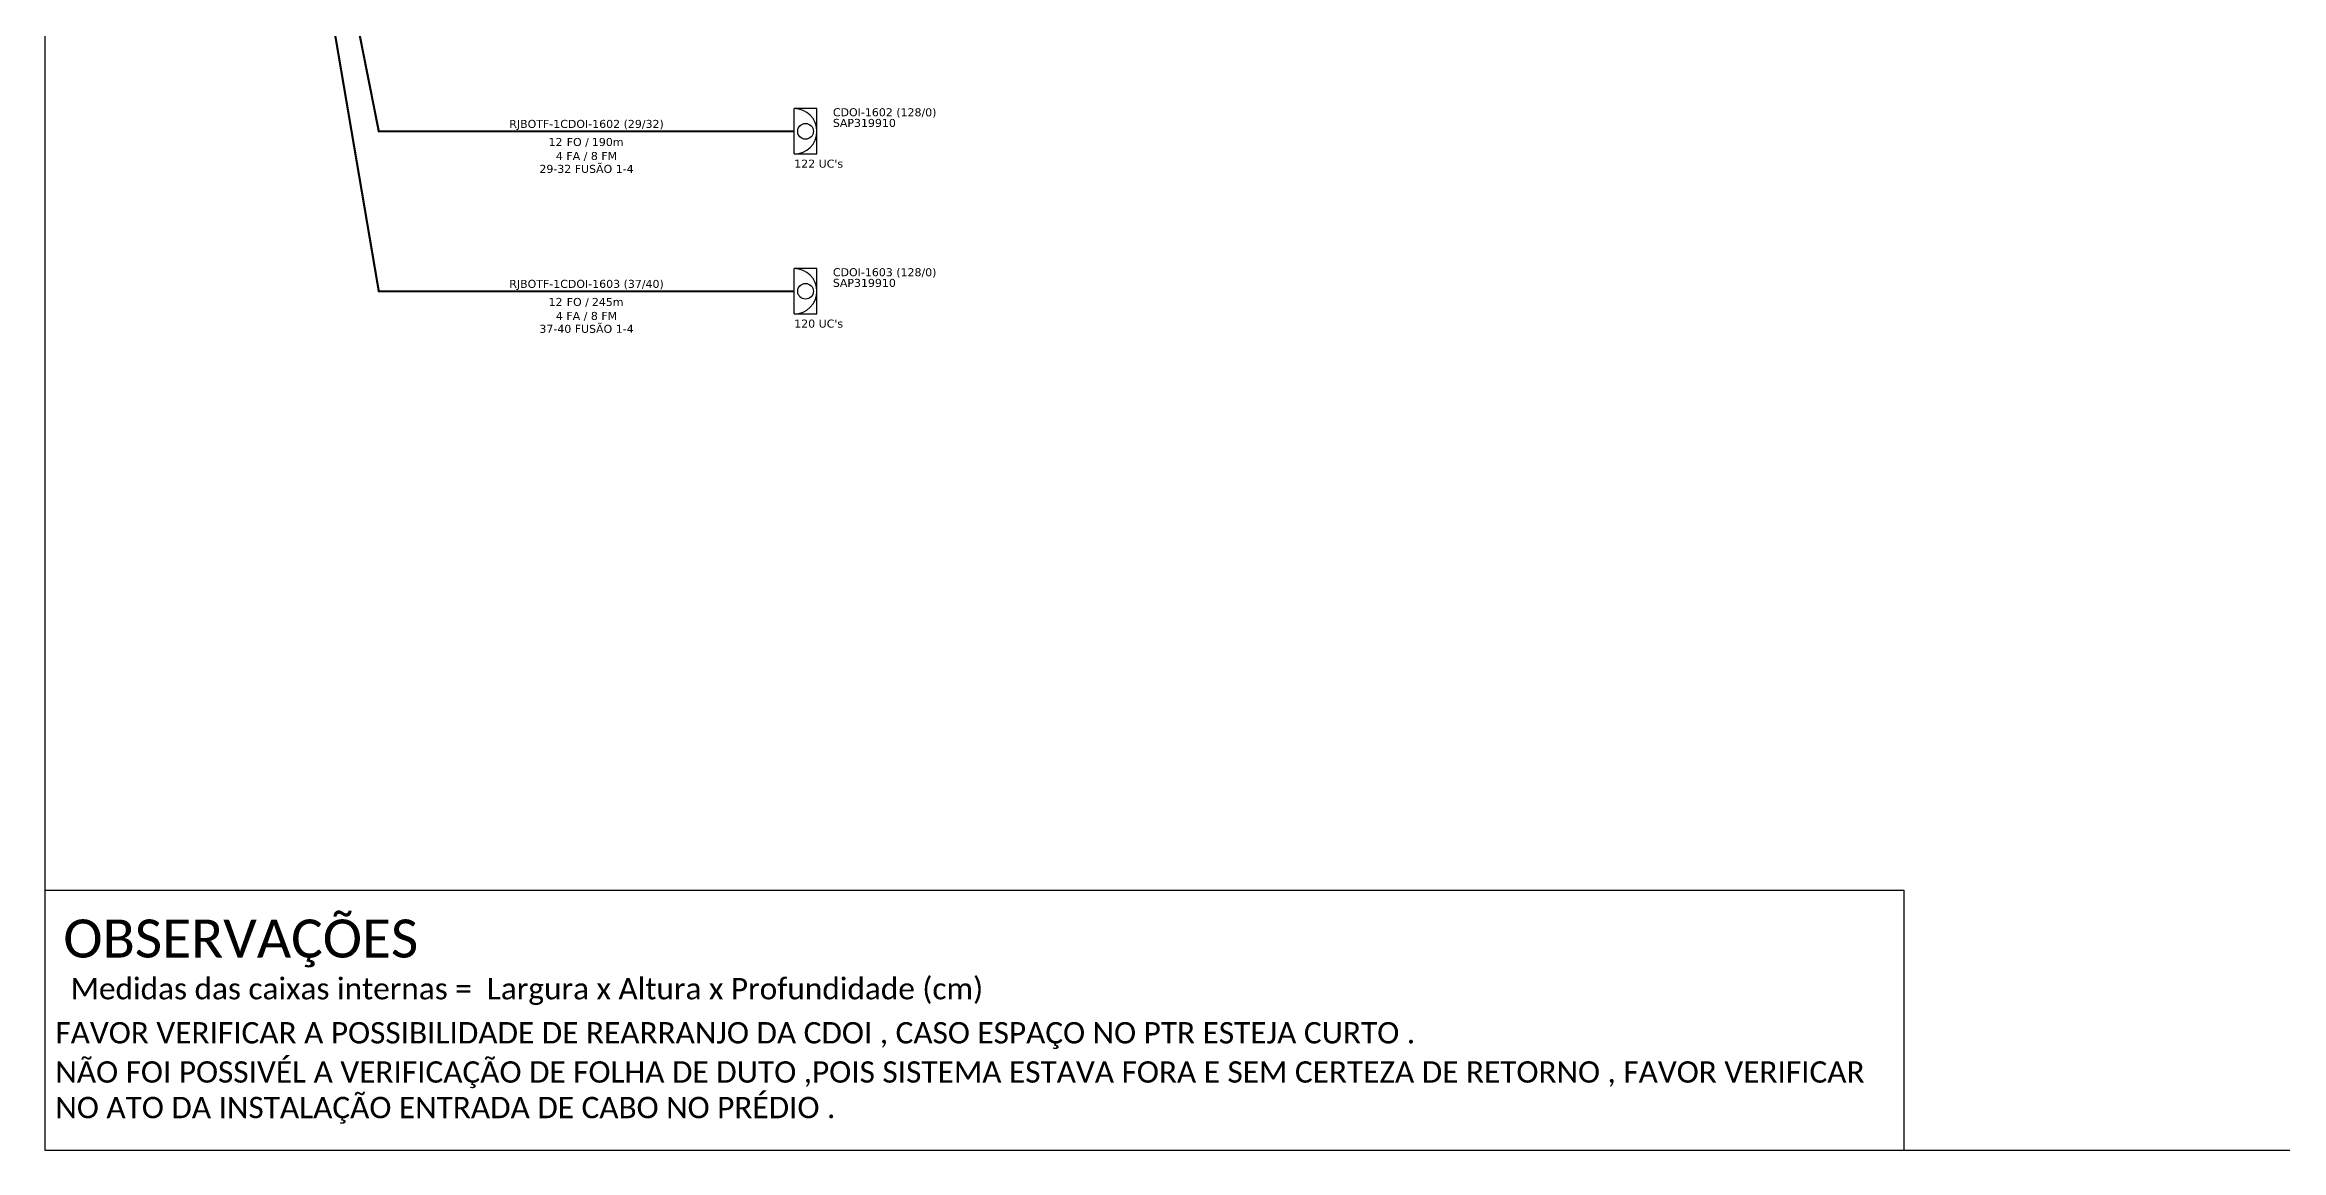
# Model space of a CAD drawing. Extents: x -89 to 749, y 705 to 1299.
# Drawn here: x -89.3 to 330, y 705 to 912.4 of the extents above; entities that cross this region are included whole.
import ezdxf
from ezdxf.enums import TextEntityAlignment as Align

# ---------------------------------------------------------------- set-up
doc = ezdxf.new("R2010")
doc.units = 0
doc.layers.add('CD a instalar', color=1, linetype='Continuous')
doc.layers.add('CDOI', color=1, linetype='Continuous')
doc.layers.add('Texto_Cabos', color=1, linetype='Continuous', lineweight=20)
doc.styles.add('siredit', font='verdana.ttf')
doc.styles.add('WMF-Calibri0', font='calibri.ttf')

msp = doc.modelspace()

# ---------------------------------------------------------------- linework, layer by layer
msp.add_lwpolyline([(-89.32, 705.02), (749.25, 705.02), (749.25, 1299.02), (-89.32, 1299.02), (-89.32, 705.02)])
at = {"color": 7}
for points in [[(-89.24, 753.78), (259.18, 753.78)], [(259.18, 753.78), (259.18, 705.02)]]:
    msp.add_lwpolyline(points, dxfattribs=at)
at = {"layer": 'CD a instalar', "color": 7, "linetype": 'Continuous', "const_width": 0.4}
for points in [[(-62.44, 1076.13), (-26.69, 896.13), (51.19, 896.13)], [(-62.44, 1076.13), (-26.69, 866.13), (51.19, 866.13)]]:
    msp.add_lwpolyline(points, dxfattribs=at)
at = {"layer": 'CDOI', "color": 7}
for p, q in [((55.44, 900.38), (51.19, 900.38)), ((55.43, 891.88), (55.44, 900.38)), ((51.18, 891.88), (55.43, 891.88)), ((55.44, 870.38), (51.19, 870.38)), ((55.43, 861.88), (55.44, 870.38)), ((51.18, 861.88), (55.43, 861.88))]:
    msp.add_line(p, q, dxfattribs=at)
for points in [[(51.18, 891.88), (51.19, 900.38)], [(51.18, 861.88), (51.19, 870.38)]]:
    msp.add_lwpolyline(points, dxfattribs=at)
for centre in [(53.31, 896.13), (53.31, 866.13)]:
    msp.add_circle(centre, 1.47, dxfattribs=at)
for centre in [(51.19, 896.13), (51.19, 866.13)]:
    msp.add_arc(centre, 4.25, 269.9724, 89.9724, dxfattribs=at)

# ---------------------------------------------------------------- texts
at = {"color": 7, "style": 'WMF-Calibri0'}
msp.add_text('OBSERVAÇÕES', height=7.1308, dxfattribs=at).set_placement((-85.83, 741.17))
at = {"color": 7, "char_height": 4, "width": 658.8434, "attachment_point": 1, "style": 'WMF-Calibri0'}
for s, insert in [('Medidas das caixas internas =  Largura x Altura x Profundidade (cm)', (-84.48, 737.33)), ('\\C1;FAVOR VERIFICAR A POSSIBILIDADE DE REARRANJO DA CDOI , CASO ESPAÇO NO PTR ESTEJA CURTO .', (-87.32, 729.06)), ('\\C1;NÃO FOI POSSIVÉL A VERIFICAÇÃO DE FOLHA DE DUTO ,POIS SISTEMA ESTAVA FORA E SEM CERTEZA DE RETORNO , FAVOR VERIFICAR \\PNO ATO DA INSTALAÇÃO ENTRADA DE CABO NO PRÉDIO .', (-87.32, 721.71))]:
    msp.add_mtext(s, dxfattribs=dict(at, insert=insert))
at = {"layer": 'CDOI', "color": 7, "linetype": 'Continuous', "style": 'siredit'}
for s, p in [('CDOI-1602 (128/0)', (58.44, 899.71)), ('SAP319910', (58.44, 897.71)), ("122 UC's", (51.19, 890.07)), ('CDOI-1603 (128/0)', (58.44, 869.71)), ('SAP319910', (58.44, 867.71)), ("120 UC's", (51.19, 860.07))]:
    msp.add_text(s, height=1.5, rotation=359.9724, dxfattribs=at).set_placement(p, align=Align.MIDDLE_LEFT)
at = {"layer": 'Texto_Cabos', "color": 7, "linetype": 'Continuous', "style": 'siredit'}
for s, p in [('RJBOTF-1CDOI-1602 (29/32)', (12.25, 897.52)), ('4 FA / 8 FM', (12.25, 891.51)), ('RJBOTF-1CDOI-1603 (37/40)', (12.25, 867.52)), ('4 FA / 8 FM', (12.25, 861.51))]:
    msp.add_text(s, height=1.5, dxfattribs=at).set_placement(p, align=Align.MIDDLE_CENTER)
for p in [(7.75, 894.13), (7.75, 864.13)]:
    msp.add_text('12', height=1.5, dxfattribs=at).set_placement(p, align=Align.MIDDLE_RIGHT)
at = {"layer": 'Texto_Cabos', "color": 7, "style": 'siredit'}
for p in [(12.69, 894.13), (12.69, 864.13)]:
    msp.add_text('FO /', height=1.5, dxfattribs=at).set_placement(p, align=Align.MIDDLE_RIGHT)
at = {"layer": 'Texto_Cabos', "color": 7, "linetype": 'Continuous', "style": 'siredit'}
for s, p in [('190m', (13.25, 894.13)), ('245m', (13.25, 864.13))]:
    msp.add_text(s, height=1.5, dxfattribs=at).set_placement(p, align=Align.MIDDLE_LEFT)
for s, p in [('29-32 FUSÃO 1-4', (12.25, 889.84)), ('37-40 FUSÃO 1-4', (12.25, 859.84))]:
    msp.add_text(s, height=1.5, dxfattribs=at).set_placement(p, align=Align.TOP_CENTER)

doc.saveas('drawing.dxf')
